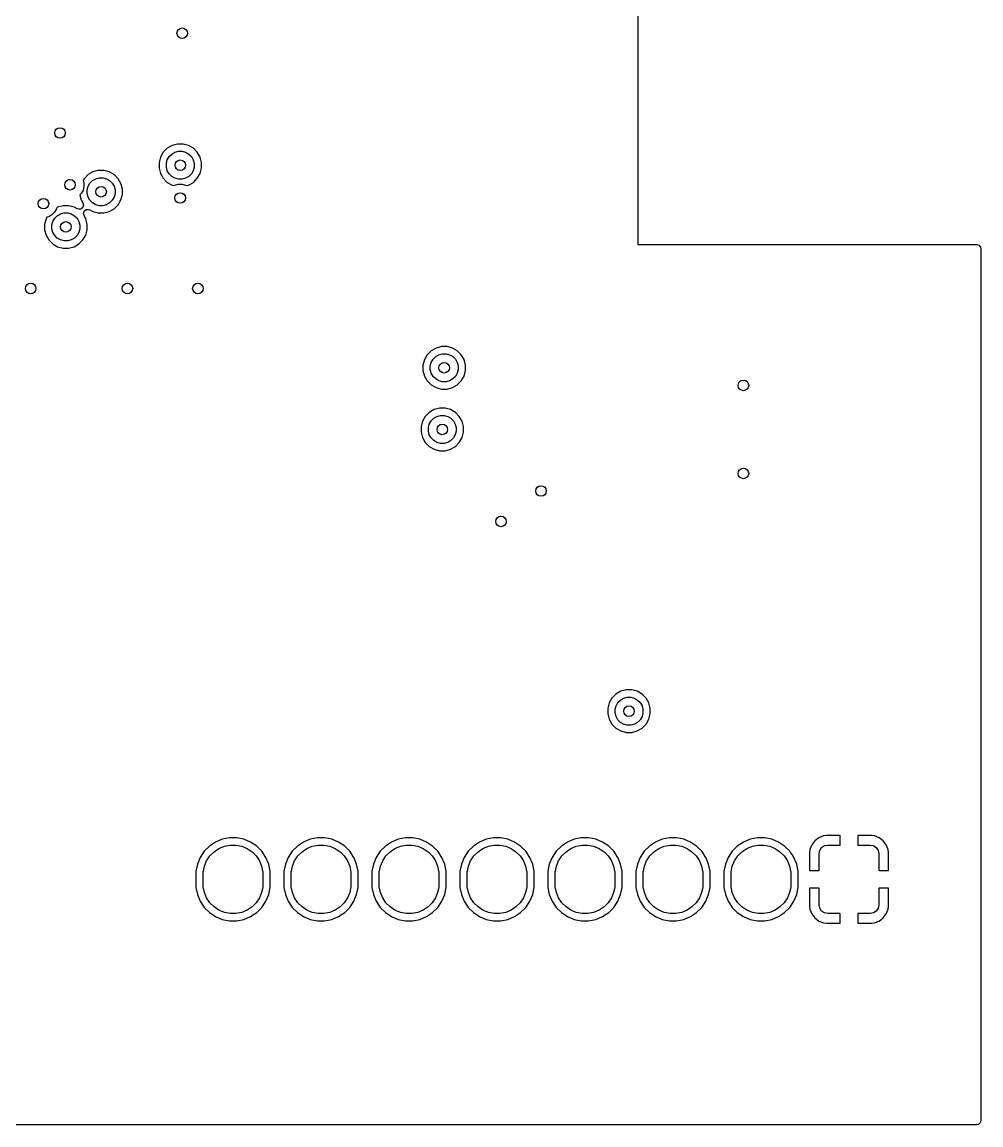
# Model space of a CAD drawing. Extents: x 0.98 to 8.09, y -3.46 to -0.83.
# Drawn here: x 6.25 to 7.323, y -3.465 to -2.232 of the extents above; entities that cross this region are included whole.
import ezdxf

# ---------------------------------------------------------------- set-up
doc = ezdxf.new("R2010")
doc.units = 0
doc.header["$MEASUREMENT"] = 0
doc.layers.add('BLACK', color=7, linetype='CONTINUOUS')

msp = doc.modelspace()

# ---------------------------------------------------------------- linework, layer by layer
at = {"layer": 'BLACK', "linetype": 'CONTINUOUS'}
for p, q in [((6.939, -1.5256), (6.939, -2.4803)), ((6.4081, -2.3771), (6.405, -2.3826)), ((6.4126, -2.3727), (6.4081, -2.3771)), ((6.4081, -2.3771), (6.4081, -2.3771)), ((6.418, -2.3696), (6.4126, -2.3727)), ((6.4126, -2.3727), (6.4126, -2.3727)), ((6.4147, -2.3821), (6.4176, -2.3792)), ((6.4176, -2.3792), (6.4211, -2.3772)), ((6.424, -2.368), (6.418, -2.3696)), ((6.418, -2.3696), (6.418, -2.3696)), ((6.418, -2.3696), (6.418, -2.3696)), ((6.4211, -2.3772), (6.4251, -2.3761)), ((6.4303, -2.368), (6.424, -2.368)), ((6.4251, -2.3761), (6.4292, -2.3761)), ((6.4292, -2.3761), (6.4332, -2.3772)), ((6.4363, -2.3696), (6.4303, -2.368)), ((6.4332, -2.3772), (6.4368, -2.3792)), ((6.4418, -2.3727), (6.4363, -2.3696)), ((6.4368, -2.3792), (6.4397, -2.3821)), ((6.4462, -2.3771), (6.4418, -2.3727)), ((6.4493, -2.3826), (6.4462, -2.3771)), ((6.405, -2.3826), (6.4034, -2.3886)), ((6.4034, -2.3886), (6.4034, -2.3949)), ((6.4116, -2.3897), (6.4126, -2.3857)), ((6.4116, -2.3938), (6.4116, -2.3897)), ((6.4126, -2.3857), (6.4147, -2.3821)), ((6.4397, -2.3821), (6.4417, -2.3857)), ((6.4417, -2.3857), (6.4428, -2.3897)), ((6.4428, -2.3897), (6.4428, -2.3938)), ((6.4509, -2.3886), (6.4493, -2.3826)), ((6.4509, -2.3949), (6.4509, -2.3886)), ((6.324, -2.4022), (6.3196, -2.4067)), ((6.3294, -2.3991), (6.324, -2.4022)), ((6.324, -2.4022), (6.324, -2.4022)), ((6.3355, -2.3975), (6.3294, -2.3991)), ((6.3294, -2.3991), (6.3294, -2.3991)), ((6.3294, -2.3991), (6.3294, -2.3991)), ((6.3417, -2.3975), (6.3355, -2.3975)), ((6.3478, -2.3991), (6.3417, -2.3975)), ((6.3532, -2.4022), (6.3478, -2.3991)), ((6.3576, -2.4067), (6.3532, -2.4022)), ((6.4034, -2.3949), (6.405, -2.4009)), ((6.405, -2.4009), (6.4081, -2.4063)), ((6.4126, -2.3978), (6.4116, -2.3938)), ((6.4147, -2.4013), (6.4126, -2.3978)), ((6.4176, -2.4042), (6.4147, -2.4013)), ((6.4397, -2.4013), (6.4368, -2.4042)), ((6.4417, -2.3978), (6.4397, -2.4013)), ((6.4428, -2.3938), (6.4417, -2.3978)), ((6.4462, -2.4063), (6.4493, -2.4009)), ((6.4493, -2.4009), (6.4509, -2.3949)), ((6.3194, -2.4156), (6.3184, -2.4195)), ((6.3196, -2.4067), (6.3186, -2.4083)), ((6.3186, -2.4083), (6.3194, -2.4114)), ((6.3194, -2.4114), (6.3194, -2.4156)), ((6.3196, -2.4067), (6.3196, -2.4067)), ((6.323, -2.4192), (6.324, -2.4152)), ((6.324, -2.4152), (6.3261, -2.4117)), ((6.3261, -2.4117), (6.329, -2.4088)), ((6.329, -2.4088), (6.3326, -2.4067)), ((6.3326, -2.4067), (6.3365, -2.4056)), ((6.3365, -2.4056), (6.3406, -2.4056)), ((6.3406, -2.4056), (6.3446, -2.4067)), ((6.3446, -2.4067), (6.3482, -2.4088)), ((6.3482, -2.4088), (6.3511, -2.4117)), ((6.3511, -2.4117), (6.3531, -2.4152)), ((6.3531, -2.4152), (6.3542, -2.4192)), ((6.3607, -2.4121), (6.3576, -2.4067)), ((6.3624, -2.4181), (6.3607, -2.4121)), ((6.4081, -2.4063), (6.4126, -2.4108)), ((6.4126, -2.4108), (6.418, -2.4139)), ((6.4211, -2.4063), (6.4176, -2.4042)), ((6.418, -2.4139), (6.42, -2.4144)), ((6.42, -2.4144), (6.4211, -2.4138)), ((6.4251, -2.4073), (6.4211, -2.4063)), ((6.4211, -2.4138), (6.425, -2.4127)), ((6.425, -2.4127), (6.4292, -2.4127)), ((6.4292, -2.4073), (6.4251, -2.4073)), ((6.4332, -2.4063), (6.4292, -2.4073)), ((6.4292, -2.4127), (6.4331, -2.4138)), ((6.4331, -2.4138), (6.4343, -2.4144)), ((6.4368, -2.4042), (6.4332, -2.4063)), ((6.4343, -2.4144), (6.4363, -2.4139)), ((6.4363, -2.4139), (6.4418, -2.4108)), ((6.4418, -2.4108), (6.4462, -2.4063)), ((6.3163, -2.4231), (6.3149, -2.4246)), ((6.3149, -2.4246), (6.3164, -2.4304)), ((6.3184, -2.4195), (6.3163, -2.4231)), ((6.323, -2.4233), (6.323, -2.4192)), ((6.324, -2.4273), (6.323, -2.4233)), ((6.3261, -2.4308), (6.324, -2.4273)), ((6.3531, -2.4273), (6.3511, -2.4308)), ((6.3542, -2.4233), (6.3531, -2.4273)), ((6.3542, -2.4192), (6.3542, -2.4233)), ((6.3607, -2.4304), (6.3624, -2.4244)), ((6.3624, -2.4244), (6.3624, -2.4181)), ((6.2887, -2.4406), (6.2866, -2.4442)), ((6.2891, -2.439), (6.2887, -2.4406)), ((6.29, -2.4385), (6.2891, -2.439)), ((6.2961, -2.4369), (6.29, -2.4385)), ((6.29, -2.4385), (6.29, -2.4385)), ((6.29, -2.4385), (6.29, -2.4385)), ((6.3023, -2.4369), (6.2961, -2.4369)), ((6.3059, -2.4378), (6.3023, -2.4369)), ((6.3084, -2.4385), (6.3059, -2.4378)), ((6.3117, -2.4404), (6.3084, -2.4385)), ((6.3084, -2.4385), (6.3084, -2.4385)), ((6.3132, -2.4409), (6.3117, -2.4404)), ((6.3159, -2.4407), (6.3132, -2.4409)), ((6.3181, -2.439), (6.3159, -2.4407)), ((6.3164, -2.4304), (6.3164, -2.4304)), ((6.3164, -2.4304), (6.3183, -2.4337)), ((6.319, -2.4364), (6.3181, -2.439)), ((6.3183, -2.4337), (6.319, -2.4364)), ((6.3219, -2.4412), (6.3246, -2.441)), ((6.3246, -2.441), (6.3261, -2.4415)), ((6.329, -2.4338), (6.3261, -2.4308)), ((6.3326, -2.4358), (6.329, -2.4338)), ((6.3365, -2.4369), (6.3326, -2.4358)), ((6.3406, -2.4369), (6.3365, -2.4369)), ((6.3446, -2.4358), (6.3406, -2.4369)), ((6.3482, -2.4338), (6.3446, -2.4358)), ((6.3478, -2.4434), (6.3532, -2.4403)), ((6.3511, -2.4308), (6.3482, -2.4338)), ((6.3532, -2.4403), (6.3576, -2.4359)), ((6.3576, -2.4359), (6.3607, -2.4304)), ((6.2771, -2.4515), (6.2754, -2.4575)), ((6.2774, -2.4509), (6.2771, -2.4515)), ((6.2781, -2.4497), (6.2774, -2.4509)), ((6.2801, -2.4492), (6.2781, -2.4497)), ((6.2837, -2.4471), (6.2801, -2.4492)), ((6.2866, -2.4442), (6.2837, -2.4471)), ((6.2847, -2.4546), (6.2867, -2.451)), ((6.2867, -2.451), (6.2896, -2.4481)), ((6.2896, -2.4481), (6.2932, -2.4461)), ((6.2932, -2.4461), (6.2972, -2.445)), ((6.2972, -2.445), (6.3013, -2.445)), ((6.3013, -2.445), (6.3052, -2.4461)), ((6.3052, -2.4461), (6.3088, -2.4481)), ((6.3088, -2.4481), (6.3117, -2.451)), ((6.3117, -2.451), (6.3138, -2.4546)), ((6.3188, -2.4455), (6.3197, -2.4429)), ((6.3195, -2.4482), (6.3188, -2.4455)), ((6.3214, -2.4515), (6.3195, -2.4482)), ((6.3197, -2.4429), (6.3219, -2.4412)), ((6.323, -2.4575), (6.3214, -2.4515)), ((6.3261, -2.4415), (6.3294, -2.4434)), ((6.3294, -2.4434), (6.3355, -2.445)), ((6.3355, -2.445), (6.3355, -2.445)), ((6.3355, -2.445), (6.3417, -2.445)), ((6.3417, -2.445), (6.3478, -2.4434)), ((6.3417, -2.445), (6.3417, -2.445)), ((6.2754, -2.4575), (6.2754, -2.4638)), ((6.2754, -2.4638), (6.2771, -2.4698)), ((6.2836, -2.4586), (6.2847, -2.4546)), ((6.2836, -2.4627), (6.2836, -2.4586)), ((6.2847, -2.4667), (6.2836, -2.4627)), ((6.3138, -2.4546), (6.3148, -2.4586)), ((6.3148, -2.4627), (6.3138, -2.4667)), ((6.3148, -2.4586), (6.3148, -2.4627)), ((6.3214, -2.4698), (6.323, -2.4638)), ((6.323, -2.4638), (6.323, -2.4575)), ((6.2771, -2.4698), (6.2802, -2.4752)), ((6.2802, -2.4752), (6.2846, -2.4796)), ((6.2867, -2.4702), (6.2847, -2.4667)), ((6.2896, -2.4731), (6.2867, -2.4702)), ((6.2932, -2.4752), (6.2896, -2.4731)), ((6.2972, -2.4762), (6.2932, -2.4752)), ((6.3013, -2.4762), (6.2972, -2.4762)), ((6.3052, -2.4752), (6.3013, -2.4762)), ((6.3088, -2.4731), (6.3052, -2.4752)), ((6.3117, -2.4702), (6.3088, -2.4731)), ((6.3138, -2.4667), (6.3117, -2.4702)), ((6.3138, -2.4796), (6.3182, -2.4752)), ((6.3182, -2.4752), (6.3214, -2.4698)), ((6.2846, -2.4796), (6.29, -2.4828)), ((6.29, -2.4828), (6.2961, -2.4844)), ((6.2961, -2.4844), (6.2961, -2.4844)), ((6.2961, -2.4844), (6.3023, -2.4844)), ((6.3023, -2.4844), (6.3084, -2.4828)), ((6.3023, -2.4844), (6.3023, -2.4844)), ((6.3084, -2.4828), (6.3138, -2.4796)), ((6.939, -2.4803), (7.318, -2.4803)), ((7.318, -2.4803), (7.3206, -2.4811)), ((7.3206, -2.4811), (7.3224, -2.4832)), ((7.3224, -2.4832), (7.3228, -2.4852)), ((7.3228, -2.4852), (7.3228, -3.4597)), ((6.7078, -2.5991), (6.7034, -2.6035)), ((6.7133, -2.596), (6.7078, -2.5991)), ((6.7078, -2.5991), (6.7078, -2.5991)), ((6.7193, -2.5943), (6.7133, -2.596)), ((6.7133, -2.596), (6.7133, -2.596)), ((6.7133, -2.596), (6.7133, -2.596)), ((6.7256, -2.5943), (6.7193, -2.5943)), ((6.7316, -2.596), (6.7256, -2.5943)), ((6.737, -2.5991), (6.7316, -2.596)), ((6.7415, -2.6035), (6.737, -2.5991)), ((6.7003, -2.6089), (6.6987, -2.615)), ((6.7034, -2.6035), (6.7003, -2.6089)), ((6.7034, -2.6035), (6.7034, -2.6035)), ((6.7068, -2.6161), (6.7079, -2.6121)), ((6.7079, -2.6121), (6.7099, -2.6085)), ((6.7099, -2.6085), (6.7129, -2.6056)), ((6.7129, -2.6056), (6.7164, -2.6036)), ((6.7164, -2.6036), (6.7204, -2.6025)), ((6.7204, -2.6025), (6.7245, -2.6025)), ((6.7245, -2.6025), (6.7285, -2.6036)), ((6.7285, -2.6036), (6.732, -2.6056)), ((6.732, -2.6056), (6.7349, -2.6085)), ((6.7349, -2.6085), (6.737, -2.6121)), ((6.737, -2.6121), (6.7381, -2.6161)), ((6.7446, -2.6089), (6.7415, -2.6035)), ((6.7462, -2.615), (6.7446, -2.6089)), ((6.6987, -2.615), (6.6987, -2.6212)), ((6.6987, -2.6212), (6.7003, -2.6273)), ((6.7068, -2.6202), (6.7068, -2.6161)), ((6.7079, -2.6241), (6.7068, -2.6202)), ((6.7099, -2.6277), (6.7079, -2.6241)), ((6.737, -2.6241), (6.7349, -2.6277)), ((6.7381, -2.6202), (6.737, -2.6241)), ((6.7381, -2.6161), (6.7381, -2.6202)), ((6.7446, -2.6273), (6.7462, -2.6212)), ((6.7462, -2.6212), (6.7462, -2.615)), ((6.7003, -2.6273), (6.7034, -2.6327)), ((6.7034, -2.6327), (6.7078, -2.6371)), ((6.7078, -2.6371), (6.7133, -2.6403)), ((6.7129, -2.6306), (6.7099, -2.6277)), ((6.7164, -2.6327), (6.7129, -2.6306)), ((6.7204, -2.6337), (6.7164, -2.6327)), ((6.7245, -2.6337), (6.7204, -2.6337)), ((6.7285, -2.6327), (6.7245, -2.6337)), ((6.732, -2.6306), (6.7285, -2.6327)), ((6.7316, -2.6403), (6.737, -2.6371)), ((6.7349, -2.6277), (6.732, -2.6306)), ((6.737, -2.6371), (6.7415, -2.6327)), ((6.7415, -2.6327), (6.7446, -2.6273)), ((6.7133, -2.6403), (6.7193, -2.6419)), ((6.7193, -2.6419), (6.7193, -2.6419)), ((6.7193, -2.6419), (6.7256, -2.6419)), ((6.7256, -2.6419), (6.7316, -2.6403)), ((6.7256, -2.6419), (6.7256, -2.6419)), ((6.7013, -2.6724), (6.6981, -2.6778)), ((6.7057, -2.668), (6.7013, -2.6724)), ((6.7013, -2.6724), (6.7013, -2.6724)), ((6.7111, -2.6649), (6.7057, -2.668)), ((6.7057, -2.668), (6.7057, -2.668)), ((6.7078, -2.6774), (6.7107, -2.6745)), ((6.7107, -2.6745), (6.7142, -2.6725)), ((6.7171, -2.6632), (6.7111, -2.6649)), ((6.7111, -2.6649), (6.7111, -2.6649)), ((6.7111, -2.6649), (6.7111, -2.6649)), ((6.7142, -2.6725), (6.7182, -2.6714)), ((6.7234, -2.6632), (6.7171, -2.6632)), ((6.7182, -2.6714), (6.7223, -2.6714)), ((6.7223, -2.6714), (6.7263, -2.6725)), ((6.7294, -2.6649), (6.7234, -2.6632)), ((6.7263, -2.6725), (6.7299, -2.6745)), ((6.7349, -2.668), (6.7294, -2.6649)), ((6.7299, -2.6745), (6.7328, -2.6774)), ((6.7393, -2.6724), (6.7349, -2.668)), ((6.7424, -2.6778), (6.7393, -2.6724)), ((6.6981, -2.6778), (6.6965, -2.6839)), ((6.6965, -2.6839), (6.6965, -2.6901)), ((6.7047, -2.685), (6.7057, -2.681)), ((6.7047, -2.6891), (6.7047, -2.685)), ((6.7057, -2.681), (6.7078, -2.6774)), ((6.7328, -2.6774), (6.7348, -2.681)), ((6.7348, -2.681), (6.7359, -2.685)), ((6.7359, -2.685), (6.7359, -2.6891)), ((6.744, -2.6839), (6.7424, -2.6778)), ((6.744, -2.6901), (6.744, -2.6839)), ((6.6965, -2.6901), (6.6981, -2.6962)), ((6.6981, -2.6962), (6.7013, -2.7016)), ((6.7057, -2.693), (6.7047, -2.6891)), ((6.7078, -2.6966), (6.7057, -2.693)), ((6.7107, -2.6995), (6.7078, -2.6966)), ((6.7142, -2.7016), (6.7107, -2.6995)), ((6.7299, -2.6995), (6.7263, -2.7016)), ((6.7328, -2.6966), (6.7299, -2.6995)), ((6.7348, -2.693), (6.7328, -2.6966)), ((6.7359, -2.6891), (6.7348, -2.693)), ((6.7393, -2.7016), (6.7424, -2.6962)), ((6.7424, -2.6962), (6.744, -2.6901)), ((6.7013, -2.7016), (6.7057, -2.706)), ((6.7057, -2.706), (6.7111, -2.7092)), ((6.7111, -2.7092), (6.7171, -2.7108)), ((6.7182, -2.7026), (6.7142, -2.7016)), ((6.7171, -2.7108), (6.7171, -2.7108)), ((6.7171, -2.7108), (6.7234, -2.7108)), ((6.7223, -2.7026), (6.7182, -2.7026)), ((6.7263, -2.7016), (6.7223, -2.7026)), ((6.7234, -2.7108), (6.7294, -2.7092)), ((6.7234, -2.7108), (6.7234, -2.7108)), ((6.7294, -2.7092), (6.7349, -2.706)), ((6.7349, -2.706), (6.7393, -2.7016)), ((6.9145, -2.9829), (6.9101, -2.9874)), ((6.92, -2.9798), (6.9145, -2.9829)), ((6.9145, -2.9829), (6.9145, -2.9829)), ((6.926, -2.9782), (6.92, -2.9798)), ((6.92, -2.9798), (6.92, -2.9798)), ((6.92, -2.9798), (6.92, -2.9798)), ((6.9323, -2.9782), (6.926, -2.9782)), ((6.9383, -2.9798), (6.9323, -2.9782)), ((6.9437, -2.9829), (6.9383, -2.9798)), ((6.9482, -2.9874), (6.9437, -2.9829)), ((6.907, -2.9928), (6.9054, -2.9988)), ((6.9101, -2.9874), (6.907, -2.9928)), ((6.9101, -2.9874), (6.9101, -2.9874)), ((6.9135, -2.9999), (6.9146, -2.9959)), ((6.9146, -2.9959), (6.9166, -2.9924)), ((6.9166, -2.9924), (6.9195, -2.9895)), ((6.9195, -2.9895), (6.9231, -2.9874)), ((6.9231, -2.9874), (6.9271, -2.9864)), ((6.9271, -2.9864), (6.9312, -2.9864)), ((6.9312, -2.9864), (6.9352, -2.9874)), ((6.9352, -2.9874), (6.9387, -2.9895)), ((6.9387, -2.9895), (6.9416, -2.9924)), ((6.9416, -2.9924), (6.9437, -2.9959)), ((6.9437, -2.9959), (6.9447, -2.9999)), ((6.9513, -2.9928), (6.9482, -2.9874)), ((6.9529, -2.9988), (6.9513, -2.9928)), ((6.9054, -2.9988), (6.9054, -3.0051)), ((6.9054, -3.0051), (6.907, -3.0111)), ((6.9135, -3.004), (6.9135, -2.9999)), ((6.9146, -3.008), (6.9135, -3.004)), ((6.9166, -3.0116), (6.9146, -3.008)), ((6.9437, -3.008), (6.9416, -3.0116)), ((6.9447, -3.004), (6.9437, -3.008)), ((6.9447, -2.9999), (6.9447, -3.004)), ((6.9513, -3.0111), (6.9529, -3.0051)), ((6.9529, -3.0051), (6.9529, -2.9988)), ((6.907, -3.0111), (6.9101, -3.0166)), ((6.9101, -3.0166), (6.9145, -3.021)), ((6.9195, -3.0145), (6.9166, -3.0116)), ((6.9231, -3.0165), (6.9195, -3.0145)), ((6.9271, -3.0176), (6.9231, -3.0165)), ((6.9312, -3.0176), (6.9271, -3.0176)), ((6.9352, -3.0165), (6.9312, -3.0176)), ((6.9387, -3.0145), (6.9352, -3.0165)), ((6.9416, -3.0116), (6.9387, -3.0145)), ((6.9437, -3.021), (6.9482, -3.0166)), ((6.9482, -3.0166), (6.9513, -3.0111)), ((6.9145, -3.021), (6.92, -3.0241)), ((6.92, -3.0241), (6.926, -3.0257)), ((6.926, -3.0257), (6.926, -3.0257)), ((6.926, -3.0257), (6.9323, -3.0257)), ((6.9323, -3.0257), (6.9383, -3.0241)), ((6.9323, -3.0257), (6.9323, -3.0257)), ((6.9383, -3.0241), (6.9437, -3.021)), ((6.4821, -3.1436), (6.4741, -3.1451)), ((6.4903, -3.1436), (6.4821, -3.1436)), ((6.4821, -3.1436), (6.4821, -3.1436)), ((6.4983, -3.1451), (6.4903, -3.1436)), ((6.4903, -3.1436), (6.4903, -3.1436)), ((6.5806, -3.1436), (6.5725, -3.1451)), ((6.5887, -3.1436), (6.5806, -3.1436)), ((6.5806, -3.1436), (6.5806, -3.1436)), ((6.5967, -3.1451), (6.5887, -3.1436)), ((6.5887, -3.1436), (6.5887, -3.1436)), ((6.679, -3.1436), (6.671, -3.1451)), ((6.6872, -3.1436), (6.679, -3.1436)), ((6.679, -3.1436), (6.679, -3.1436)), ((6.6952, -3.1451), (6.6872, -3.1436)), ((6.6872, -3.1436), (6.6872, -3.1436)), ((6.7774, -3.1436), (6.7694, -3.1451)), ((6.7856, -3.1436), (6.7774, -3.1436)), ((6.7774, -3.1436), (6.7774, -3.1436)), ((6.7936, -3.1451), (6.7856, -3.1436)), ((6.7856, -3.1436), (6.7856, -3.1436)), ((6.8758, -3.1436), (6.8678, -3.1451)), ((6.884, -3.1436), (6.8758, -3.1436)), ((6.8758, -3.1436), (6.8758, -3.1436)), ((6.892, -3.1451), (6.884, -3.1436)), ((6.884, -3.1436), (6.884, -3.1436)), ((6.9743, -3.1436), (6.9662, -3.1451)), ((6.9824, -3.1436), (6.9743, -3.1436)), ((6.9743, -3.1436), (6.9743, -3.1436)), ((6.9904, -3.1451), (6.9824, -3.1436)), ((6.9824, -3.1436), (6.9824, -3.1436)), ((7.0727, -3.1436), (7.0647, -3.1451)), ((7.0809, -3.1436), (7.0727, -3.1436)), ((7.0727, -3.1436), (7.0727, -3.1436)), ((7.0889, -3.1451), (7.0809, -3.1436)), ((7.0809, -3.1436), (7.0809, -3.1436)), ((7.1414, -3.1434), (7.1369, -3.1468)), ((7.1467, -3.1413), (7.1414, -3.1434)), ((7.15, -3.1409), (7.1467, -3.1413)), ((7.1652, -3.1409), (7.15, -3.1409)), ((7.1652, -3.1516), (7.1652, -3.1409)), ((7.2004, -3.1409), (7.1852, -3.1409)), ((7.1852, -3.1409), (7.1852, -3.1516)), ((7.2037, -3.1413), (7.2004, -3.1409)), ((7.209, -3.1434), (7.2037, -3.1413)), ((7.2135, -3.1468), (7.209, -3.1434)), ((6.4598, -3.1528), (6.454, -3.1586)), ((6.4666, -3.1483), (6.4598, -3.1528)), ((6.4598, -3.1528), (6.4598, -3.1528)), ((6.465, -3.1592), (6.4704, -3.1555)), ((6.4741, -3.1451), (6.4666, -3.1483)), ((6.4666, -3.1483), (6.4666, -3.1483)), ((6.4704, -3.1555), (6.4765, -3.153)), ((6.4741, -3.1451), (6.4741, -3.1451)), ((6.4765, -3.153), (6.4829, -3.1517)), ((6.4829, -3.1517), (6.4895, -3.1517)), ((6.4895, -3.1517), (6.4959, -3.153)), ((6.4959, -3.153), (6.502, -3.1555)), ((6.5059, -3.1483), (6.4983, -3.1451)), ((6.4983, -3.1451), (6.4983, -3.1451)), ((6.502, -3.1555), (6.5075, -3.1592)), ((6.5127, -3.1528), (6.5059, -3.1483)), ((6.5059, -3.1483), (6.5059, -3.1483)), ((6.5184, -3.1586), (6.5127, -3.1528)), ((6.5127, -3.1528), (6.5127, -3.1528)), ((6.5582, -3.1528), (6.5524, -3.1586)), ((6.565, -3.1483), (6.5582, -3.1528)), ((6.5582, -3.1528), (6.5582, -3.1528)), ((6.5634, -3.1592), (6.5689, -3.1555)), ((6.5725, -3.1451), (6.565, -3.1483)), ((6.565, -3.1483), (6.565, -3.1483)), ((6.5689, -3.1555), (6.5749, -3.153)), ((6.5725, -3.1451), (6.5725, -3.1451)), ((6.5749, -3.153), (6.5814, -3.1517)), ((6.5814, -3.1517), (6.5879, -3.1517)), ((6.5879, -3.1517), (6.5944, -3.153)), ((6.5944, -3.153), (6.6004, -3.1555)), ((6.6043, -3.1483), (6.5967, -3.1451)), ((6.5967, -3.1451), (6.5967, -3.1451)), ((6.6004, -3.1555), (6.6059, -3.1592)), ((6.6111, -3.1528), (6.6043, -3.1483)), ((6.6043, -3.1483), (6.6043, -3.1483)), ((6.6169, -3.1586), (6.6111, -3.1528)), ((6.6111, -3.1528), (6.6111, -3.1528)), ((6.6566, -3.1528), (6.6508, -3.1586)), ((6.6634, -3.1483), (6.6566, -3.1528)), ((6.6566, -3.1528), (6.6566, -3.1528)), ((6.6618, -3.1592), (6.6673, -3.1555)), ((6.671, -3.1451), (6.6634, -3.1483)), ((6.6634, -3.1483), (6.6634, -3.1483)), ((6.6673, -3.1555), (6.6734, -3.153)), ((6.671, -3.1451), (6.671, -3.1451)), ((6.6734, -3.153), (6.6798, -3.1517)), ((6.6798, -3.1517), (6.6864, -3.1517)), ((6.6864, -3.1517), (6.6928, -3.153)), ((6.6928, -3.153), (6.6988, -3.1555)), ((6.7027, -3.1483), (6.6952, -3.1451)), ((6.6952, -3.1451), (6.6952, -3.1451)), ((6.6988, -3.1555), (6.7043, -3.1592)), ((6.7095, -3.1528), (6.7027, -3.1483)), ((6.7027, -3.1483), (6.7027, -3.1483)), ((6.7153, -3.1586), (6.7095, -3.1528)), ((6.7095, -3.1528), (6.7095, -3.1528)), ((6.7551, -3.1528), (6.7493, -3.1586)), ((6.7618, -3.1483), (6.7551, -3.1528)), ((6.7551, -3.1528), (6.7551, -3.1528)), ((6.7603, -3.1592), (6.7657, -3.1555)), ((6.7694, -3.1451), (6.7618, -3.1483)), ((6.7618, -3.1483), (6.7618, -3.1483)), ((6.7657, -3.1555), (6.7718, -3.153)), ((6.7694, -3.1451), (6.7694, -3.1451)), ((6.7718, -3.153), (6.7782, -3.1517)), ((6.7782, -3.1517), (6.7848, -3.1517)), ((6.7848, -3.1517), (6.7912, -3.153)), ((6.7912, -3.153), (6.7973, -3.1555)), ((6.8011, -3.1483), (6.7936, -3.1451)), ((6.7936, -3.1451), (6.7936, -3.1451)), ((6.7973, -3.1555), (6.8027, -3.1592)), ((6.8079, -3.1528), (6.8011, -3.1483)), ((6.8011, -3.1483), (6.8011, -3.1483)), ((6.8137, -3.1586), (6.8079, -3.1528)), ((6.8079, -3.1528), (6.8079, -3.1528)), ((6.8535, -3.1528), (6.8477, -3.1586)), ((6.8603, -3.1483), (6.8535, -3.1528)), ((6.8535, -3.1528), (6.8535, -3.1528)), ((6.8587, -3.1592), (6.8641, -3.1555)), ((6.8678, -3.1451), (6.8603, -3.1483)), ((6.8603, -3.1483), (6.8603, -3.1483)), ((6.8641, -3.1555), (6.8702, -3.153)), ((6.8678, -3.1451), (6.8678, -3.1451)), ((6.8702, -3.153), (6.8766, -3.1517)), ((6.8766, -3.1517), (6.8832, -3.1517)), ((6.8832, -3.1517), (6.8896, -3.153)), ((6.8896, -3.153), (6.8957, -3.1555)), ((6.8996, -3.1483), (6.892, -3.1451)), ((6.892, -3.1451), (6.892, -3.1451)), ((6.8957, -3.1555), (6.9012, -3.1592)), ((6.9064, -3.1528), (6.8996, -3.1483)), ((6.8996, -3.1483), (6.8996, -3.1483)), ((6.9121, -3.1586), (6.9064, -3.1528)), ((6.9064, -3.1528), (6.9064, -3.1528)), ((6.9519, -3.1528), (6.9461, -3.1586)), ((6.9587, -3.1483), (6.9519, -3.1528)), ((6.9519, -3.1528), (6.9519, -3.1528)), ((6.9571, -3.1592), (6.9626, -3.1555)), ((6.9662, -3.1451), (6.9587, -3.1483)), ((6.9587, -3.1483), (6.9587, -3.1483)), ((6.9626, -3.1555), (6.9686, -3.153)), ((6.9662, -3.1451), (6.9662, -3.1451)), ((6.9686, -3.153), (6.9751, -3.1517)), ((6.9751, -3.1517), (6.9816, -3.1517)), ((6.9816, -3.1517), (6.9881, -3.153)), ((6.9881, -3.153), (6.9941, -3.1555)), ((6.998, -3.1483), (6.9904, -3.1451)), ((6.9904, -3.1451), (6.9904, -3.1451)), ((6.9941, -3.1555), (6.9996, -3.1592)), ((7.0048, -3.1528), (6.998, -3.1483)), ((6.998, -3.1483), (6.998, -3.1483)), ((7.0106, -3.1586), (7.0048, -3.1528)), ((7.0048, -3.1528), (7.0048, -3.1528)), ((7.0503, -3.1528), (7.0445, -3.1586)), ((7.0571, -3.1483), (7.0503, -3.1528)), ((7.0503, -3.1528), (7.0503, -3.1528)), ((7.0555, -3.1592), (7.061, -3.1555)), ((7.0647, -3.1451), (7.0571, -3.1483)), ((7.0571, -3.1483), (7.0571, -3.1483)), ((7.061, -3.1555), (7.0671, -3.153)), ((7.0647, -3.1451), (7.0647, -3.1451)), ((7.0671, -3.153), (7.0735, -3.1517)), ((7.0735, -3.1517), (7.0801, -3.1517)), ((7.0801, -3.1517), (7.0865, -3.153)), ((7.0865, -3.153), (7.0925, -3.1555)), ((7.0964, -3.1483), (7.0889, -3.1451)), ((7.0889, -3.1451), (7.0889, -3.1451)), ((7.0925, -3.1555), (7.098, -3.1592)), ((7.1032, -3.1528), (7.0964, -3.1483)), ((7.0964, -3.1483), (7.0964, -3.1483)), ((7.109, -3.1586), (7.1032, -3.1528)), ((7.1032, -3.1528), (7.1032, -3.1528)), ((7.1335, -3.1513), (7.1314, -3.1565)), ((7.1369, -3.1468), (7.1335, -3.1513)), ((7.1425, -3.1577), (7.1446, -3.1545)), ((7.1446, -3.1545), (7.1478, -3.1523)), ((7.1478, -3.1523), (7.1516, -3.1516)), ((7.1516, -3.1516), (7.1652, -3.1516)), ((7.1852, -3.1516), (7.1988, -3.1516)), ((7.1988, -3.1516), (7.2026, -3.1523)), ((7.2026, -3.1523), (7.2058, -3.1545)), ((7.2058, -3.1545), (7.2079, -3.1577)), ((7.2169, -3.1513), (7.2135, -3.1468)), ((7.219, -3.1565), (7.2169, -3.1513)), ((6.4495, -3.1654), (6.4463, -3.1729)), ((6.454, -3.1586), (6.4495, -3.1654)), ((6.4495, -3.1654), (6.4495, -3.1654)), ((6.454, -3.1586), (6.454, -3.1586)), ((6.4567, -3.1693), (6.4604, -3.1638)), ((6.4604, -3.1638), (6.465, -3.1592)), ((6.5075, -3.1592), (6.5121, -3.1638)), ((6.5121, -3.1638), (6.5157, -3.1693)), ((6.523, -3.1654), (6.5184, -3.1586)), ((6.5184, -3.1586), (6.5184, -3.1586)), ((6.5261, -3.1729), (6.523, -3.1654)), ((6.523, -3.1654), (6.523, -3.1654)), ((6.523, -3.1654), (6.523, -3.1654)), ((6.5479, -3.1654), (6.5448, -3.1729)), ((6.5524, -3.1586), (6.5479, -3.1654)), ((6.5479, -3.1654), (6.5479, -3.1654)), ((6.5524, -3.1586), (6.5524, -3.1586)), ((6.5551, -3.1693), (6.5588, -3.1638)), ((6.5588, -3.1638), (6.5634, -3.1592)), ((6.6059, -3.1592), (6.6105, -3.1638)), ((6.6105, -3.1638), (6.6142, -3.1693)), ((6.6214, -3.1654), (6.6169, -3.1586)), ((6.6169, -3.1586), (6.6169, -3.1586)), ((6.6245, -3.1729), (6.6214, -3.1654)), ((6.6214, -3.1654), (6.6214, -3.1654)), ((6.6214, -3.1654), (6.6214, -3.1654)), ((6.6463, -3.1654), (6.6432, -3.1729)), ((6.6508, -3.1586), (6.6463, -3.1654)), ((6.6463, -3.1654), (6.6463, -3.1654)), ((6.6508, -3.1586), (6.6508, -3.1586)), ((6.6536, -3.1693), (6.6572, -3.1638)), ((6.6572, -3.1638), (6.6618, -3.1592)), ((6.7043, -3.1592), (6.7089, -3.1638)), ((6.7089, -3.1638), (6.7126, -3.1693)), ((6.7198, -3.1654), (6.7153, -3.1586)), ((6.7153, -3.1586), (6.7153, -3.1586)), ((6.723, -3.1729), (6.7198, -3.1654)), ((6.7198, -3.1654), (6.7198, -3.1654)), ((6.7198, -3.1654), (6.7198, -3.1654)), ((6.7447, -3.1654), (6.7416, -3.1729)), ((6.7493, -3.1586), (6.7447, -3.1654)), ((6.7447, -3.1654), (6.7447, -3.1654)), ((6.7493, -3.1586), (6.7493, -3.1586)), ((6.752, -3.1693), (6.7556, -3.1638)), ((6.7556, -3.1638), (6.7603, -3.1592)), ((6.8027, -3.1592), (6.8074, -3.1638)), ((6.8074, -3.1638), (6.811, -3.1693)), ((6.8183, -3.1654), (6.8137, -3.1586)), ((6.8137, -3.1586), (6.8137, -3.1586)), ((6.8214, -3.1729), (6.8183, -3.1654)), ((6.8183, -3.1654), (6.8183, -3.1654)), ((6.8183, -3.1654), (6.8183, -3.1654)), ((6.8432, -3.1654), (6.84, -3.1729)), ((6.8477, -3.1586), (6.8432, -3.1654)), ((6.8432, -3.1654), (6.8432, -3.1654)), ((6.8477, -3.1586), (6.8477, -3.1586)), ((6.8504, -3.1693), (6.8541, -3.1638)), ((6.8541, -3.1638), (6.8587, -3.1592)), ((6.9012, -3.1592), (6.9058, -3.1638)), ((6.9058, -3.1638), (6.9094, -3.1693)), ((6.9167, -3.1654), (6.9121, -3.1586)), ((6.9121, -3.1586), (6.9121, -3.1586)), ((6.9198, -3.1729), (6.9167, -3.1654)), ((6.9167, -3.1654), (6.9167, -3.1654)), ((6.9167, -3.1654), (6.9167, -3.1654)), ((6.9416, -3.1654), (6.9385, -3.1729)), ((6.9461, -3.1586), (6.9416, -3.1654)), ((6.9416, -3.1654), (6.9416, -3.1654)), ((6.9461, -3.1586), (6.9461, -3.1586)), ((6.9488, -3.1693), (6.9525, -3.1638)), ((6.9525, -3.1638), (6.9571, -3.1592)), ((6.9996, -3.1592), (7.0042, -3.1638)), ((7.0042, -3.1638), (7.0079, -3.1693)), ((7.0151, -3.1654), (7.0106, -3.1586)), ((7.0106, -3.1586), (7.0106, -3.1586)), ((7.0182, -3.1729), (7.0151, -3.1654)), ((7.0151, -3.1654), (7.0151, -3.1654)), ((7.0151, -3.1654), (7.0151, -3.1654)), ((7.04, -3.1654), (7.0369, -3.1729)), ((7.0445, -3.1586), (7.04, -3.1654)), ((7.04, -3.1654), (7.04, -3.1654)), ((7.0445, -3.1586), (7.0445, -3.1586)), ((7.0473, -3.1693), (7.0509, -3.1638)), ((7.0509, -3.1638), (7.0555, -3.1592)), ((7.098, -3.1592), (7.1026, -3.1638)), ((7.1026, -3.1638), (7.1063, -3.1693)), ((7.1098, -3.1598), (7.109, -3.1586)), ((7.1115, -3.1624), (7.1098, -3.1598)), ((7.1135, -3.1654), (7.1115, -3.1624)), ((7.1167, -3.1729), (7.1135, -3.1654)), ((7.1135, -3.1654), (7.1135, -3.1654)), ((7.1135, -3.1654), (7.1135, -3.1654)), ((7.1314, -3.1565), (7.131, -3.1598)), ((7.131, -3.1598), (7.131, -3.18)), ((7.1417, -3.1614), (7.1425, -3.1577)), ((7.1417, -3.18), (7.1417, -3.1614)), ((7.2079, -3.1577), (7.2087, -3.1614)), ((7.2087, -3.1614), (7.2087, -3.18)), ((7.2193, -3.1598), (7.219, -3.1565)), ((7.2193, -3.18), (7.2193, -3.1598)), ((6.4463, -3.1729), (6.4447, -3.181)), ((6.4463, -3.1729), (6.4463, -3.1729)), ((6.4529, -3.1818), (6.4542, -3.1753)), ((6.4542, -3.1753), (6.4567, -3.1693)), ((6.5157, -3.1693), (6.5182, -3.1753)), ((6.5182, -3.1753), (6.5195, -3.1818)), ((6.5277, -3.181), (6.5261, -3.1729)), ((6.5448, -3.1729), (6.5432, -3.181)), ((6.5448, -3.1729), (6.5448, -3.1729)), ((6.5513, -3.1818), (6.5526, -3.1753)), ((6.5526, -3.1753), (6.5551, -3.1693)), ((6.6142, -3.1693), (6.6167, -3.1753)), ((6.6167, -3.1753), (6.6179, -3.1818)), ((6.6261, -3.181), (6.6245, -3.1729)), ((6.6432, -3.1729), (6.6416, -3.181)), ((6.6432, -3.1729), (6.6432, -3.1729)), ((6.6498, -3.1818), (6.651, -3.1753)), ((6.651, -3.1753), (6.6536, -3.1693)), ((6.7126, -3.1693), (6.7151, -3.1753)), ((6.7151, -3.1753), (6.7164, -3.1818)), ((6.7246, -3.181), (6.723, -3.1729)), ((6.7416, -3.1729), (6.74, -3.181)), ((6.7416, -3.1729), (6.7416, -3.1729)), ((6.7482, -3.1818), (6.7495, -3.1753)), ((6.7495, -3.1753), (6.752, -3.1693)), ((6.811, -3.1693), (6.8135, -3.1753)), ((6.8135, -3.1753), (6.8148, -3.1818)), ((6.823, -3.181), (6.8214, -3.1729)), ((6.84, -3.1729), (6.8384, -3.181)), ((6.84, -3.1729), (6.84, -3.1729)), ((6.8466, -3.1818), (6.8479, -3.1753)), ((6.8479, -3.1753), (6.8504, -3.1693)), ((6.9094, -3.1693), (6.9119, -3.1753)), ((6.9119, -3.1753), (6.9132, -3.1818)), ((6.9214, -3.181), (6.9198, -3.1729)), ((6.9385, -3.1729), (6.9369, -3.181)), ((6.9385, -3.1729), (6.9385, -3.1729)), ((6.945, -3.1818), (6.9463, -3.1753)), ((6.9463, -3.1753), (6.9488, -3.1693)), ((7.0079, -3.1693), (7.0104, -3.1753)), ((7.0104, -3.1753), (7.0116, -3.1818)), ((7.0198, -3.181), (7.0182, -3.1729)), ((7.0369, -3.1729), (7.0353, -3.181)), ((7.0369, -3.1729), (7.0369, -3.1729)), ((7.0435, -3.1818), (7.0447, -3.1753)), ((7.0447, -3.1753), (7.0473, -3.1693)), ((7.1063, -3.1693), (7.1088, -3.1753)), ((7.1088, -3.1753), (7.1101, -3.1818)), ((7.1183, -3.181), (7.1167, -3.1729)), ((7.131, -3.18), (7.1417, -3.18)), ((7.2087, -3.18), (7.2193, -3.18)), ((6.4447, -3.181), (6.4447, -3.199)), ((6.4528, -3.185), (6.4529, -3.1818)), ((6.4528, -3.1949), (6.4528, -3.185)), ((6.5195, -3.1818), (6.5197, -3.185)), ((6.5197, -3.185), (6.5197, -3.1949)), ((6.5277, -3.199), (6.5277, -3.181)), ((6.5277, -3.181), (6.5277, -3.181)), ((6.5432, -3.181), (6.5432, -3.199)), ((6.5512, -3.185), (6.5513, -3.1818)), ((6.5512, -3.1949), (6.5512, -3.185)), ((6.6179, -3.1818), (6.6181, -3.185)), ((6.6181, -3.185), (6.6181, -3.1949)), ((6.6261, -3.199), (6.6261, -3.181)), ((6.6261, -3.181), (6.6261, -3.181)), ((6.6416, -3.181), (6.6416, -3.199)), ((6.6496, -3.185), (6.6498, -3.1818)), ((6.6496, -3.1949), (6.6496, -3.185)), ((6.7164, -3.1818), (6.7165, -3.185)), ((6.7165, -3.185), (6.7165, -3.1949)), ((6.7246, -3.199), (6.7246, -3.181)), ((6.7246, -3.181), (6.7246, -3.181)), ((6.74, -3.181), (6.74, -3.199)), ((6.748, -3.185), (6.7482, -3.1818)), ((6.748, -3.1949), (6.748, -3.185)), ((6.8148, -3.1818), (6.815, -3.185)), ((6.815, -3.185), (6.815, -3.1949)), ((6.823, -3.199), (6.823, -3.181)), ((6.823, -3.181), (6.823, -3.181)), ((6.8384, -3.181), (6.8384, -3.199)), ((6.8465, -3.185), (6.8466, -3.1818)), ((6.8465, -3.1949), (6.8465, -3.185)), ((6.9132, -3.1818), (6.9134, -3.185)), ((6.9134, -3.185), (6.9134, -3.1949)), ((6.9214, -3.199), (6.9214, -3.181)), ((6.9214, -3.181), (6.9214, -3.181)), ((6.9369, -3.181), (6.9369, -3.199)), ((6.9449, -3.185), (6.945, -3.1818)), ((6.9449, -3.1949), (6.9449, -3.185)), ((7.0116, -3.1818), (7.0118, -3.185)), ((7.0118, -3.185), (7.0118, -3.1949)), ((7.0198, -3.199), (7.0198, -3.181)), ((7.0198, -3.181), (7.0198, -3.181)), ((7.0353, -3.181), (7.0353, -3.199)), ((7.0433, -3.185), (7.0435, -3.1818)), ((7.0433, -3.1949), (7.0433, -3.185)), ((7.1101, -3.1818), (7.1102, -3.185)), ((7.1102, -3.185), (7.1102, -3.1949)), ((7.1183, -3.199), (7.1183, -3.181)), ((6.4447, -3.199), (6.4463, -3.207)), ((6.4529, -3.1982), (6.4528, -3.1949)), ((6.4542, -3.2046), (6.4529, -3.1982)), ((6.4567, -3.2107), (6.4542, -3.2046)), ((6.5182, -3.2046), (6.5157, -3.2107)), ((6.5195, -3.1982), (6.5182, -3.2046)), ((6.5197, -3.1949), (6.5195, -3.1982)), ((6.5261, -3.207), (6.5277, -3.199)), ((6.5432, -3.199), (6.5448, -3.207)), ((6.5513, -3.1982), (6.5512, -3.1949)), ((6.5526, -3.2046), (6.5513, -3.1982)), ((6.5551, -3.2107), (6.5526, -3.2046)), ((6.6167, -3.2046), (6.6142, -3.2107)), ((6.6179, -3.1982), (6.6167, -3.2046)), ((6.6181, -3.1949), (6.6179, -3.1982)), ((6.6245, -3.207), (6.6261, -3.199)), ((6.6416, -3.199), (6.6432, -3.207)), ((6.6498, -3.1982), (6.6496, -3.1949)), ((6.651, -3.2046), (6.6498, -3.1982)), ((6.6536, -3.2107), (6.651, -3.2046)), ((6.7151, -3.2046), (6.7126, -3.2107)), ((6.7164, -3.1982), (6.7151, -3.2046)), ((6.7165, -3.1949), (6.7164, -3.1982)), ((6.723, -3.207), (6.7246, -3.199)), ((6.74, -3.199), (6.7416, -3.207)), ((6.7482, -3.1982), (6.748, -3.1949)), ((6.7495, -3.2046), (6.7482, -3.1982)), ((6.752, -3.2107), (6.7495, -3.2046)), ((6.8135, -3.2046), (6.811, -3.2107)), ((6.8148, -3.1982), (6.8135, -3.2046)), ((6.815, -3.1949), (6.8148, -3.1982)), ((6.8214, -3.207), (6.823, -3.199)), ((6.8384, -3.199), (6.84, -3.207)), ((6.8466, -3.1982), (6.8465, -3.1949)), ((6.8479, -3.2046), (6.8466, -3.1982)), ((6.8504, -3.2107), (6.8479, -3.2046)), ((6.9119, -3.2046), (6.9094, -3.2107)), ((6.9132, -3.1982), (6.9119, -3.2046)), ((6.9134, -3.1949), (6.9132, -3.1982)), ((6.9198, -3.207), (6.9214, -3.199)), ((6.9369, -3.199), (6.9385, -3.207)), ((6.945, -3.1982), (6.9449, -3.1949)), ((6.9463, -3.2046), (6.945, -3.1982)), ((6.9488, -3.2107), (6.9463, -3.2046)), ((7.0104, -3.2046), (7.0079, -3.2107)), ((7.0116, -3.1982), (7.0104, -3.2046)), ((7.0118, -3.1949), (7.0116, -3.1982)), ((7.0182, -3.207), (7.0198, -3.199)), ((7.0353, -3.199), (7.0369, -3.207)), ((7.0435, -3.1982), (7.0433, -3.1949)), ((7.0447, -3.2046), (7.0435, -3.1982)), ((7.0473, -3.2107), (7.0447, -3.2046)), ((7.1088, -3.2046), (7.1063, -3.2107)), ((7.1101, -3.1982), (7.1088, -3.2046)), ((7.1102, -3.1949), (7.1101, -3.1982)), ((7.1167, -3.207), (7.1183, -3.199)), ((7.131, -3.2), (7.131, -3.2201)), ((7.1417, -3.2), (7.131, -3.2)), ((7.1417, -3.2185), (7.1417, -3.2)), ((7.2193, -3.2), (7.2087, -3.2)), ((7.2087, -3.2), (7.2087, -3.2185)), ((7.2193, -3.2201), (7.2193, -3.2)), ((6.4463, -3.207), (6.4463, -3.207)), ((6.4463, -3.207), (6.4495, -3.2145)), ((6.4495, -3.2145), (6.4495, -3.2145)), ((6.4495, -3.2145), (6.454, -3.2213)), ((6.4604, -3.2161), (6.4567, -3.2107)), ((6.465, -3.2208), (6.4604, -3.2161)), ((6.5121, -3.2161), (6.5075, -3.2208)), ((6.5157, -3.2107), (6.5121, -3.2161)), ((6.5184, -3.2213), (6.523, -3.2145)), ((6.523, -3.2145), (6.5261, -3.207)), ((6.5448, -3.207), (6.5448, -3.207)), ((6.5448, -3.207), (6.5479, -3.2145)), ((6.5479, -3.2145), (6.5479, -3.2145)), ((6.5479, -3.2145), (6.5524, -3.2213)), ((6.5588, -3.2161), (6.5551, -3.2107)), ((6.5634, -3.2208), (6.5588, -3.2161)), ((6.6105, -3.2161), (6.6059, -3.2208)), ((6.6142, -3.2107), (6.6105, -3.2161)), ((6.6169, -3.2213), (6.6214, -3.2145)), ((6.6214, -3.2145), (6.6245, -3.207)), ((6.6432, -3.207), (6.6432, -3.207)), ((6.6432, -3.207), (6.6463, -3.2145)), ((6.6463, -3.2145), (6.6463, -3.2145)), ((6.6463, -3.2145), (6.6508, -3.2213)), ((6.6572, -3.2161), (6.6536, -3.2107)), ((6.6618, -3.2208), (6.6572, -3.2161)), ((6.7089, -3.2161), (6.7043, -3.2208)), ((6.7126, -3.2107), (6.7089, -3.2161)), ((6.7153, -3.2213), (6.7198, -3.2145)), ((6.7198, -3.2145), (6.723, -3.207)), ((6.7416, -3.207), (6.7416, -3.207)), ((6.7416, -3.207), (6.7447, -3.2145)), ((6.7447, -3.2145), (6.7447, -3.2145)), ((6.7447, -3.2145), (6.7493, -3.2213)), ((6.7556, -3.2161), (6.752, -3.2107)), ((6.7603, -3.2208), (6.7556, -3.2161)), ((6.8074, -3.2161), (6.8027, -3.2208)), ((6.811, -3.2107), (6.8074, -3.2161)), ((6.8137, -3.2213), (6.8183, -3.2145)), ((6.8183, -3.2145), (6.8214, -3.207)), ((6.84, -3.207), (6.84, -3.207)), ((6.84, -3.207), (6.8432, -3.2145)), ((6.8432, -3.2145), (6.8432, -3.2145)), ((6.8432, -3.2145), (6.8477, -3.2213)), ((6.8541, -3.2161), (6.8504, -3.2107)), ((6.8587, -3.2208), (6.8541, -3.2161)), ((6.9058, -3.2161), (6.9012, -3.2208)), ((6.9094, -3.2107), (6.9058, -3.2161)), ((6.9121, -3.2213), (6.9167, -3.2145)), ((6.9167, -3.2145), (6.9198, -3.207)), ((6.9385, -3.207), (6.9385, -3.207)), ((6.9385, -3.207), (6.9416, -3.2145)), ((6.9416, -3.2145), (6.9416, -3.2145)), ((6.9416, -3.2145), (6.9461, -3.2213)), ((6.9525, -3.2161), (6.9488, -3.2107)), ((6.9571, -3.2208), (6.9525, -3.2161)), ((7.0042, -3.2161), (6.9996, -3.2208)), ((7.0079, -3.2107), (7.0042, -3.2161)), ((7.0106, -3.2213), (7.0151, -3.2145)), ((7.0151, -3.2145), (7.0182, -3.207)), ((7.0369, -3.207), (7.0369, -3.207)), ((7.0369, -3.207), (7.04, -3.2145)), ((7.04, -3.2145), (7.04, -3.2145)), ((7.04, -3.2145), (7.0445, -3.2213)), ((7.0509, -3.2161), (7.0473, -3.2107)), ((7.0555, -3.2208), (7.0509, -3.2161)), ((7.1026, -3.2161), (7.098, -3.2208)), ((7.1063, -3.2107), (7.1026, -3.2161)), ((7.109, -3.2213), (7.1135, -3.2145)), ((7.1135, -3.2145), (7.1167, -3.207)), ((6.454, -3.2213), (6.454, -3.2213)), ((6.454, -3.2213), (6.4598, -3.2271)), ((6.4598, -3.2271), (6.4598, -3.2271)), ((6.4598, -3.2271), (6.4666, -3.2316)), ((6.4704, -3.2244), (6.465, -3.2208)), ((6.4765, -3.2269), (6.4704, -3.2244)), ((6.4829, -3.2282), (6.4765, -3.2269)), ((6.4895, -3.2282), (6.4829, -3.2282)), ((6.4959, -3.2269), (6.4895, -3.2282)), ((6.502, -3.2244), (6.4959, -3.2269)), ((6.5075, -3.2208), (6.502, -3.2244)), ((6.5059, -3.2316), (6.5127, -3.2271)), ((6.5127, -3.2271), (6.5184, -3.2213)), ((6.5524, -3.2213), (6.5524, -3.2213)), ((6.5524, -3.2213), (6.5582, -3.2271)), ((6.5582, -3.2271), (6.5582, -3.2271)), ((6.5582, -3.2271), (6.565, -3.2316)), ((6.5689, -3.2244), (6.5634, -3.2208)), ((6.5749, -3.2269), (6.5689, -3.2244)), ((6.5814, -3.2282), (6.5749, -3.2269)), ((6.5879, -3.2282), (6.5814, -3.2282)), ((6.5944, -3.2269), (6.5879, -3.2282)), ((6.6004, -3.2244), (6.5944, -3.2269)), ((6.6059, -3.2208), (6.6004, -3.2244)), ((6.6043, -3.2316), (6.6111, -3.2271)), ((6.6111, -3.2271), (6.6169, -3.2213)), ((6.6508, -3.2213), (6.6508, -3.2213)), ((6.6508, -3.2213), (6.6566, -3.2271)), ((6.6566, -3.2271), (6.6566, -3.2271)), ((6.6566, -3.2271), (6.6634, -3.2316)), ((6.6673, -3.2244), (6.6618, -3.2208)), ((6.6734, -3.2269), (6.6673, -3.2244)), ((6.6798, -3.2282), (6.6734, -3.2269)), ((6.6864, -3.2282), (6.6798, -3.2282)), ((6.6928, -3.2269), (6.6864, -3.2282)), ((6.6988, -3.2244), (6.6928, -3.2269)), ((6.7043, -3.2208), (6.6988, -3.2244)), ((6.7027, -3.2316), (6.7095, -3.2271)), ((6.7095, -3.2271), (6.7153, -3.2213)), ((6.7493, -3.2213), (6.7493, -3.2213)), ((6.7493, -3.2213), (6.7551, -3.2271)), ((6.7551, -3.2271), (6.7551, -3.2271)), ((6.7551, -3.2271), (6.7618, -3.2316)), ((6.7657, -3.2244), (6.7603, -3.2208)), ((6.7718, -3.2269), (6.7657, -3.2244)), ((6.7782, -3.2282), (6.7718, -3.2269)), ((6.7848, -3.2282), (6.7782, -3.2282)), ((6.7912, -3.2269), (6.7848, -3.2282)), ((6.7973, -3.2244), (6.7912, -3.2269)), ((6.8027, -3.2208), (6.7973, -3.2244)), ((6.8011, -3.2316), (6.8079, -3.2271)), ((6.8079, -3.2271), (6.8137, -3.2213)), ((6.8477, -3.2213), (6.8477, -3.2213)), ((6.8477, -3.2213), (6.8535, -3.2271)), ((6.8535, -3.2271), (6.8535, -3.2271)), ((6.8535, -3.2271), (6.8603, -3.2316)), ((6.8641, -3.2244), (6.8587, -3.2208)), ((6.8702, -3.2269), (6.8641, -3.2244)), ((6.8766, -3.2282), (6.8702, -3.2269)), ((6.8832, -3.2282), (6.8766, -3.2282)), ((6.8896, -3.2269), (6.8832, -3.2282)), ((6.8957, -3.2244), (6.8896, -3.2269)), ((6.9012, -3.2208), (6.8957, -3.2244)), ((6.8996, -3.2316), (6.9064, -3.2271)), ((6.9064, -3.2271), (6.9121, -3.2213)), ((6.9461, -3.2213), (6.9461, -3.2213)), ((6.9461, -3.2213), (6.9519, -3.2271)), ((6.9519, -3.2271), (6.9519, -3.2271)), ((6.9519, -3.2271), (6.9587, -3.2316)), ((6.9626, -3.2244), (6.9571, -3.2208)), ((6.9686, -3.2269), (6.9626, -3.2244)), ((6.9751, -3.2282), (6.9686, -3.2269)), ((6.9816, -3.2282), (6.9751, -3.2282)), ((6.9881, -3.2269), (6.9816, -3.2282)), ((6.9941, -3.2244), (6.9881, -3.2269)), ((6.9996, -3.2208), (6.9941, -3.2244)), ((6.998, -3.2316), (7.0048, -3.2271)), ((7.0048, -3.2271), (7.0106, -3.2213)), ((7.0445, -3.2213), (7.0445, -3.2213)), ((7.0445, -3.2213), (7.0503, -3.2271)), ((7.0503, -3.2271), (7.0503, -3.2271)), ((7.0503, -3.2271), (7.0571, -3.2316)), ((7.061, -3.2244), (7.0555, -3.2208)), ((7.0671, -3.2269), (7.061, -3.2244)), ((7.0735, -3.2282), (7.0671, -3.2269)), ((7.0801, -3.2282), (7.0735, -3.2282)), ((7.0865, -3.2269), (7.0801, -3.2282)), ((7.0925, -3.2244), (7.0865, -3.2269)), ((7.098, -3.2208), (7.0925, -3.2244)), ((7.0964, -3.2316), (7.1032, -3.2271)), ((7.1032, -3.2271), (7.109, -3.2213)), ((7.131, -3.2201), (7.1314, -3.2234)), ((7.1314, -3.2234), (7.1335, -3.2287)), ((7.1335, -3.2287), (7.1369, -3.2332)), ((7.1425, -3.2223), (7.1417, -3.2185)), ((7.1446, -3.2255), (7.1425, -3.2223)), ((7.1478, -3.2276), (7.1446, -3.2255)), ((7.1516, -3.2283), (7.1478, -3.2276)), ((7.1652, -3.2283), (7.1516, -3.2283)), ((7.1652, -3.239), (7.1652, -3.2283)), ((7.1988, -3.2283), (7.1852, -3.2283)), ((7.1852, -3.2283), (7.1852, -3.239)), ((7.2026, -3.2276), (7.1988, -3.2283)), ((7.2058, -3.2255), (7.2026, -3.2276)), ((7.2079, -3.2223), (7.2058, -3.2255)), ((7.2087, -3.2185), (7.2079, -3.2223)), ((7.2135, -3.2332), (7.2169, -3.2287)), ((7.2169, -3.2287), (7.219, -3.2234)), ((7.219, -3.2234), (7.2193, -3.2201)), ((6.4666, -3.2316), (6.4666, -3.2316)), ((6.4666, -3.2316), (6.4666, -3.2316)), ((6.4666, -3.2316), (6.4741, -3.2348)), ((6.4741, -3.2348), (6.4801, -3.236)), ((6.4801, -3.236), (6.4821, -3.2364)), ((6.4821, -3.2364), (6.4821, -3.2364)), ((6.4821, -3.2364), (6.4821, -3.2364)), ((6.4821, -3.2364), (6.4903, -3.2364)), ((6.4903, -3.2364), (6.4983, -3.2348)), ((6.4903, -3.2364), (6.4903, -3.2364)), ((6.4983, -3.2348), (6.5059, -3.2316)), ((6.565, -3.2316), (6.565, -3.2316)), ((6.565, -3.2316), (6.565, -3.2316)), ((6.565, -3.2316), (6.5725, -3.2348)), ((6.5725, -3.2348), (6.5785, -3.236)), ((6.5785, -3.236), (6.5806, -3.2364)), ((6.5806, -3.2364), (6.5806, -3.2364)), ((6.5806, -3.2364), (6.5806, -3.2364)), ((6.5806, -3.2364), (6.5887, -3.2364)), ((6.5887, -3.2364), (6.5967, -3.2348)), ((6.5887, -3.2364), (6.5887, -3.2364)), ((6.5967, -3.2348), (6.6043, -3.2316)), ((6.6634, -3.2316), (6.6634, -3.2316)), ((6.6634, -3.2316), (6.6634, -3.2316)), ((6.6634, -3.2316), (6.671, -3.2348)), ((6.671, -3.2348), (6.677, -3.236)), ((6.677, -3.236), (6.679, -3.2364)), ((6.679, -3.2364), (6.679, -3.2364)), ((6.679, -3.2364), (6.679, -3.2364)), ((6.679, -3.2364), (6.6872, -3.2364)), ((6.6872, -3.2364), (6.6952, -3.2348)), ((6.6872, -3.2364), (6.6872, -3.2364)), ((6.6952, -3.2348), (6.7027, -3.2316)), ((6.7618, -3.2316), (6.7618, -3.2316)), ((6.7618, -3.2316), (6.7618, -3.2316)), ((6.7618, -3.2316), (6.7694, -3.2348)), ((6.7694, -3.2348), (6.7754, -3.236)), ((6.7754, -3.236), (6.7774, -3.2364)), ((6.7774, -3.2364), (6.7774, -3.2364)), ((6.7774, -3.2364), (6.7774, -3.2364)), ((6.7774, -3.2364), (6.7856, -3.2364)), ((6.7856, -3.2364), (6.7936, -3.2348)), ((6.7856, -3.2364), (6.7856, -3.2364)), ((6.7936, -3.2348), (6.8011, -3.2316)), ((6.8603, -3.2316), (6.8603, -3.2316)), ((6.8603, -3.2316), (6.8603, -3.2316)), ((6.8603, -3.2316), (6.8678, -3.2348)), ((6.8678, -3.2348), (6.8738, -3.236)), ((6.8738, -3.236), (6.8758, -3.2364)), ((6.8758, -3.2364), (6.8758, -3.2364)), ((6.8758, -3.2364), (6.8758, -3.2364)), ((6.8758, -3.2364), (6.884, -3.2364)), ((6.884, -3.2364), (6.892, -3.2348)), ((6.884, -3.2364), (6.884, -3.2364)), ((6.892, -3.2348), (6.8996, -3.2316)), ((6.9587, -3.2316), (6.9587, -3.2316)), ((6.9587, -3.2316), (6.9587, -3.2316)), ((6.9587, -3.2316), (6.9662, -3.2348)), ((6.9662, -3.2348), (6.9722, -3.236)), ((6.9722, -3.236), (6.9743, -3.2364)), ((6.9743, -3.2364), (6.9743, -3.2364)), ((6.9743, -3.2364), (6.9743, -3.2364)), ((6.9743, -3.2364), (6.9824, -3.2364)), ((6.9824, -3.2364), (6.9904, -3.2348)), ((6.9824, -3.2364), (6.9824, -3.2364)), ((6.9904, -3.2348), (6.998, -3.2316)), ((7.0571, -3.2316), (7.0571, -3.2316)), ((7.0571, -3.2316), (7.0571, -3.2316)), ((7.0571, -3.2316), (7.0647, -3.2348)), ((7.0647, -3.2348), (7.0707, -3.236)), ((7.0707, -3.236), (7.0727, -3.2364)), ((7.0727, -3.2364), (7.0727, -3.2364)), ((7.0727, -3.2364), (7.0727, -3.2364)), ((7.0727, -3.2364), (7.0809, -3.2364)), ((7.0809, -3.2364), (7.0889, -3.2348)), ((7.0809, -3.2364), (7.0809, -3.2364)), ((7.0889, -3.2348), (7.0964, -3.2316)), ((7.1369, -3.2332), (7.1414, -3.2366)), ((7.1414, -3.2366), (7.1467, -3.2386)), ((7.1467, -3.2386), (7.15, -3.239)), ((7.15, -3.239), (7.1652, -3.239)), ((7.1652, -3.239), (7.1652, -3.239)), ((7.1852, -3.239), (7.2004, -3.239)), ((7.2004, -3.239), (7.2037, -3.2386)), ((7.2037, -3.2386), (7.209, -3.2366)), ((7.209, -3.2366), (7.2135, -3.2332)), ((7.32, -3.4641), (7.318, -3.4645)), ((7.3221, -3.4623), (7.32, -3.4641)), ((7.3228, -3.4597), (7.3221, -3.4623)), ((7.318, -3.4645), (3.0266, -3.4645))]:
    msp.add_line(p, q, dxfattribs=at)
at = {"layer": 'BLACK'}
for centre in [(6.4294, -2.2441), (6.2927, -2.3556), (6.4272, -2.3917), (6.3038, -2.4135), (6.3386, -2.4213), (6.2741, -2.4346), (6.4271, -2.4283), (6.2992, -2.4606), (6.2598, -2.5295), (6.3681, -2.5295), (6.4469, -2.5295), (6.7224, -2.6181), (7.0571, -2.6378), (6.7203, -2.687), (7.0571, -2.7362), (6.8307, -2.7559), (6.7859, -2.7899), (6.9291, -3.002)]:
    msp.add_circle(centre, 0.00591, dxfattribs=at)

doc.saveas('drawing.dxf')
